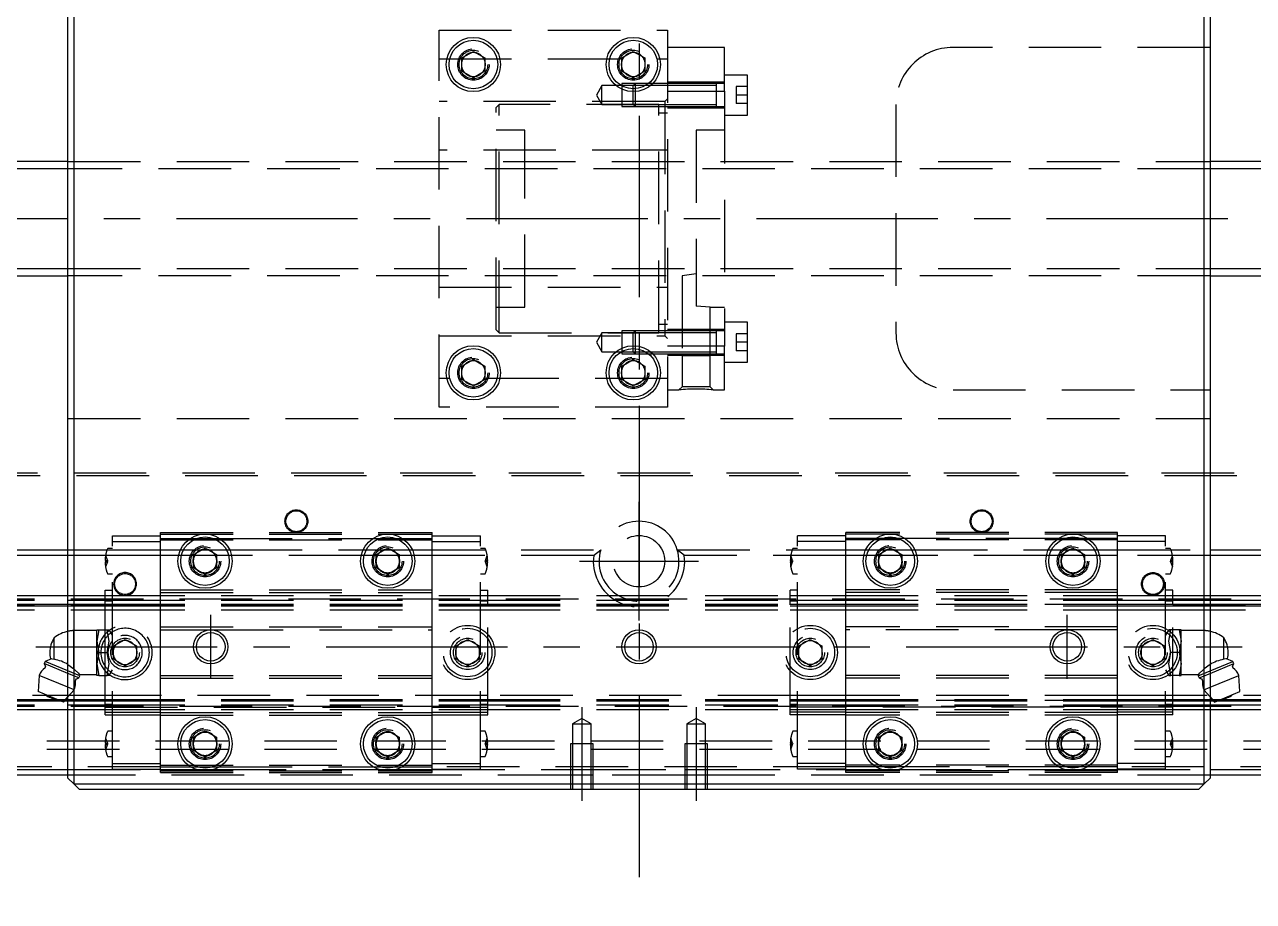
# Model space of a CAD drawing. Extents: x -8 to 924, y -348 to 120.
# Drawn here: x 182.4 to 397.6, y -119.6 to 34 of the extents above; entities that cross this region are included whole.
import ezdxf

# ---------------------------------------------------------------- set-up
doc = ezdxf.new("R2010")
doc.units = 0
doc.linetypes.add('CENTER', pattern=[50.8, 31.75, -6.35, 6.35, -6.35])
doc.linetypes.add('DASHED', pattern=[19.05, 12.7, -6.35])
doc.layers.get('0').update_dxf_attribs({"linetype": 'CONTINUOUS'})
doc.layers.add('CENTER', color=1, linetype='CENTER')

msp = doc.modelspace()

# ---------------------------------------------------------------- linework, layer by layer
at = {"color": 7, "linetype": 'CONTINUOUS'}
for p, q in [((191, 99), (191, -99)), ((389, -99), (389, 99)), ((190, -98), (190, 98)), ((390, 98), (390, -98)), ((259, 28.15), (261, 29.31)), ((259, 25.85), (259, 28.15)), ((261, 29.31), (263, 28.15)), ((263, 28.15), (263, 25.85)), ((287, 28.15), (289, 29.31)), ((287, 25.85), (287, 28.15)), ((289, 29.31), (291, 28.15)), ((291, 28.15), (291, 25.85)), ((261, 24.69), (259, 25.85)), ((263, 25.85), (261, 24.69)), ((289, 24.69), (287, 25.85)), ((291, 25.85), (289, 24.69)), ((190, 10), (28, 10)), ((523, 10), (390, 10)), ((28, -10), (190, -10)), ((390, -10), (523, -10)), ((259, -25.85), (261, -24.69)), ((261, -24.69), (263, -25.85)), ((287, -25.85), (289, -24.69)), ((289, -24.69), (291, -25.85)), ((259, -28.15), (259, -25.85)), ((263, -25.85), (263, -28.15)), ((287, -28.15), (287, -25.85)), ((291, -25.85), (291, -28.15)), ((261, -29.31), (259, -28.15)), ((263, -28.15), (261, -29.31)), ((289, -29.31), (287, -28.15)), ((291, -28.15), (289, -29.31)), ((176.71, -58), (190, -58)), ((212, -58.85), (214, -57.69)), ((214, -57.69), (216, -58.85)), ((244, -58.85), (246, -57.69)), ((246, -57.69), (248, -58.85)), ((332, -58.85), (334, -57.69)), ((334, -57.69), (336, -58.85)), ((364, -58.85), (366, -57.69)), ((366, -57.69), (368, -58.85)), ((390, -58), (403.29, -58)), ((190, -59), (177.94, -59)), ((212, -61.15), (212, -58.85)), ((216, -58.85), (216, -61.15)), ((244, -61.15), (244, -58.85)), ((248, -58.85), (248, -61.15)), ((332, -61.15), (332, -58.85)), ((336, -58.85), (336, -61.15)), ((364, -61.15), (364, -58.85)), ((368, -58.85), (368, -61.15)), ((402.06, -59), (390, -59)), ((214, -62.31), (212, -61.15)), ((216, -61.15), (214, -62.31)), ((246, -62.31), (244, -61.15)), ((248, -61.15), (246, -62.31)), ((334, -62.31), (332, -61.15)), ((336, -61.15), (334, -62.31)), ((366, -62.31), (364, -61.15)), ((368, -61.15), (366, -62.31)), ((0, -66), (190, -66)), ((390, -66), (580, -66)), ((0, -67.52), (190, -67.52)), ((0, -67.8), (190, -67.8)), ((390, -67.52), (580, -67.52)), ((390, -67.8), (580, -67.8)), ((187.6, -77.18), (187.6, -73.4)), ((392.4, -77.18), (392.4, -73.4)), ((187.1, -77.09), (185.98, -77.56)), ((186.94, -77.07), (187.6, -77.18)), ((393.06, -77.07), (392.4, -77.18)), ((394.02, -77.56), (392.9, -77.09)), ((185.98, -77.56), (185.83, -77.93)), ((185.83, -77.93), (186.04, -78.44)), ((190, -79.66), (185.83, -77.93)), ((190, -79.22), (185.98, -77.56)), ((390, -79.22), (394.02, -77.56)), ((390, -79.66), (394.17, -77.93)), ((393.96, -78.44), (394.17, -77.93)), ((394.17, -77.93), (394.02, -77.56)), ((184.97, -80), (184.77, -82.84)), ((190, -82.09), (184.97, -80)), ((390, -82.09), (395.03, -80)), ((395.23, -82.84), (395.03, -80)), ((189.2, -84.68), (184.77, -82.84)), ((189.2, -84.68), (190, -83.76)), ((390, -83.76), (390.8, -84.68)), ((390.8, -84.68), (395.23, -82.84)), ((0, -84.2), (188.05, -84.2)), ((0, -84.48), (188.73, -84.48)), ((0, -86), (190, -86)), ((189.37, -84.48), (190, -84.48)), ((189.62, -84.2), (190, -84.2)), ((390, -84.2), (390.38, -84.2)), ((390, -84.48), (390.63, -84.48)), ((390, -86), (580, -86)), ((391.27, -84.48), (580, -84.48)), ((391.95, -84.2), (580, -84.2)), ((212, -90.85), (214, -89.69)), ((214, -89.69), (216, -90.85)), ((244, -90.85), (246, -89.69)), ((246, -89.69), (248, -90.85)), ((332, -90.85), (334, -89.69)), ((334, -89.69), (336, -90.85)), ((364, -90.85), (366, -89.69)), ((366, -89.69), (368, -90.85)), ((212, -93.15), (212, -90.85)), ((216, -90.85), (216, -93.15)), ((244, -93.15), (244, -90.85)), ((248, -90.85), (248, -93.15)), ((332, -93.15), (332, -90.85)), ((336, -90.85), (336, -93.15)), ((364, -93.15), (364, -90.85)), ((368, -90.85), (368, -93.15)), ((214, -94.31), (212, -93.15)), ((216, -93.15), (214, -94.31)), ((246, -94.31), (244, -93.15)), ((248, -93.15), (246, -94.31)), ((334, -94.31), (332, -93.15)), ((336, -93.15), (334, -94.31)), ((366, -94.31), (364, -93.15)), ((368, -93.15), (366, -94.31)), ((1, -96.5), (190, -96.5)), ((390, -96.5), (579, -96.5)), ((190, -97.5), (2, -97.5)), ((191, -99), (190, -98)), ((390, -98), (389, -99)), ((578, -97.5), (390, -97.5)), ((192, -100), (191, -99)), ((191, -99), (389, -99)), ((388, -100), (192, -100)), ((389, -99), (388, -100))]:
    msp.add_line(p, q, dxfattribs=at)
at = {"color": 3, "linetype": 'DASHED'}
for p, q in [((255, -33), (255, 33)), ((255, 33), (295, 33)), ((295, 33), (295, -33)), ((255, 28), (295, 28)), ((305, 30), (295, 30)), ((305, 22.36), (305, 30)), ((390, 30), (345, 30)), ((305, 23.9), (295, 23.9)), ((309, 25.15), (305, 25.15)), ((309, 18.15), (309, 25.15)), ((283.5, 23.3), (282.55, 21.65)), ((282.55, 21.65), (283.5, 20)), ((287, 23.3), (283.5, 23.3)), ((283.5, 20), (283.5, 23.3)), ((289.35, 23.65), (287, 23.65)), ((287, 23.65), (287, 23.25)), ((289, 23.3), (287, 23.3)), ((287, 23.25), (287, 22.69)), ((287, 22.69), (287, 19.65)), ((289.35, 23.65), (289, 23.3)), ((291.09, 23.3), (289, 23.3)), ((289, 22.75), (289, 23.3)), ((289, 22.25), (289, 22.75)), ((289, 20), (289, 22.25)), ((291.62, 23.65), (289.35, 23.65)), ((291.62, 23.65), (289.35, 23.65)), ((289.35, 23.65), (289.35, 22.76)), ((289.35, 22.76), (289.35, 22.26)), ((289.35, 22.26), (289.35, 19.65)), ((291.98, 23.3), (291.09, 23.3)), ((292.37, 23.65), (291.62, 23.65)), ((292.37, 23.65), (291.62, 23.65)), ((295, 23.3), (291.98, 23.3)), ((295, 23.65), (292.37, 23.65)), ((295, 23.65), (292.37, 23.65)), ((303.6, 23.65), (295, 23.65)), ((303.6, 23.3), (295, 23.3)), ((295, 22.36), (305, 22.36)), ((305, 23.65), (303.59, 23.65)), ((303.6, 23.3), (303.6, 23.65)), ((303.6, 19.65), (303.6, 23.65)), ((303.6, 19.65), (303.6, 23.65)), ((303.6, 20), (303.6, 23.3)), ((305, 22.36), (305, -22.36)), ((309, 23.15), (307, 23.15)), ((307, 23.15), (307, 21.65)), ((309, 21.65), (307, 21.65)), ((307, 21.65), (307, 20.15)), ((294.5, 20.5), (255, 20.5)), ((265.5, 20), (265, 19.5)), ((265, -19.5), (265, 19.5)), ((293.5, 20), (265.5, 20)), ((265.5, -20), (265.5, 20)), ((283.5, 20), (287, 20)), ((287, 20), (289, 20)), ((287, 19.65), (289.35, 19.65)), ((289, 20), (289.35, 19.65)), ((289, 20), (295, 20)), ((289.35, 19.65), (295, 19.65)), ((289.35, 19.65), (295, 19.65)), ((293.5, -20), (293.5, 20)), ((295, 21), (294.5, 20.5)), ((294.5, 20.5), (294.5, -20.5)), ((295, 20), (303.6, 20)), ((295, 19.65), (303.6, 19.65)), ((295, 19.4), (305, 19.4)), ((303.59, 19.65), (305, 19.65)), ((303.6, 19.65), (303.6, 20)), ((309, 20.15), (307, 20.15)), ((335, 20), (335, -20)), ((295, 18.5), (293.5, 18.5)), ((305, 18.15), (309, 18.15)), ((270, 15.5), (265, 15.5)), ((270, -15.5), (270, 15.5)), ((305, 15.5), (300, 15.5)), ((300, 15.5), (300, -15.3)), ((294.5, 12), (255, 12)), ((295, 12), (294.5, 12)), ((190, 10), (390, 10)), ((390, 8.75), (190, 8.75)), ((190, -8.75), (390, -8.75)), ((390, -10), (190, -10)), ((300, -9.69), (297.54, -10)), ((297.54, -10), (297.54, -24)), ((255, -12), (294.5, -12)), ((294.5, -12), (295, -12)), ((294.5, -12), (295, -12)), ((265, -15.5), (270, -15.5)), ((302.46, -15.5), (300, -15.3)), ((302.46, -24), (302.46, -15.5)), ((302.46, -15.5), (305, -15.5)), ((293.5, -18.5), (295, -18.5)), ((309, -18.15), (305, -18.15)), ((309, -25.15), (309, -18.15)), ((255, -20.5), (294.5, -20.5)), ((265, -19.5), (265.5, -20)), ((265.5, -20), (293.5, -20)), ((283.5, -20), (282.55, -21.65)), ((287, -20), (283.5, -20)), ((283.5, -21.65), (283.5, -20)), ((289.35, -19.65), (287, -19.65)), ((287, -19.65), (287, -22.69)), ((289, -20), (287, -20)), ((289.35, -19.65), (289, -20)), ((295, -20), (289, -20)), ((289, -22.25), (289, -20)), ((295, -19.65), (289.35, -19.65)), ((295, -19.65), (289.35, -19.65)), ((289.35, -19.65), (289.35, -22.26)), ((294.5, -20.5), (295, -21)), ((305, -19.4), (295, -19.4)), ((303.6, -19.65), (295, -19.65)), ((303.6, -20), (295, -20)), ((305, -19.65), (303.59, -19.65)), ((303.6, -20), (303.6, -19.65)), ((303.6, -23.65), (303.6, -19.65)), ((303.6, -23.65), (303.6, -19.65)), ((303.6, -23.3), (303.6, -20)), ((309, -20.15), (307, -20.15)), ((307, -20.15), (307, -21.65)), ((282.55, -21.65), (283.5, -23.3)), ((283.5, -23.3), (283.5, -21.65)), ((283.5, -23.3), (287, -23.3)), ((287, -22.69), (287, -23.25)), ((287, -23.25), (287, -23.65)), ((287, -23.3), (289, -23.3)), ((287, -23.65), (289.35, -23.65)), ((289, -22.75), (289, -22.25)), ((289, -23.3), (289, -22.75)), ((289, -23.3), (289.35, -23.65)), ((289, -23.3), (291.09, -23.3)), ((289.35, -22.26), (289.35, -22.76)), ((289.35, -22.76), (289.35, -23.65)), ((289.35, -23.65), (291.62, -23.65)), ((289.35, -23.65), (291.62, -23.65)), ((291.09, -23.3), (291.98, -23.3)), ((291.62, -23.65), (292.37, -23.65)), ((291.62, -23.65), (292.37, -23.65)), ((291.98, -23.3), (295, -23.3)), ((292.37, -23.65), (295, -23.65)), ((292.37, -23.65), (295, -23.65)), ((305, -22.36), (295, -22.36)), ((295, -23.3), (303.6, -23.3)), ((295, -23.65), (303.6, -23.65)), ((303.59, -23.65), (305, -23.65)), ((303.6, -23.65), (303.6, -23.3)), ((305, -30), (305, -22.36)), ((307, -21.65), (307, -23.15)), ((309, -21.65), (307, -21.65)), ((309, -23.15), (307, -23.15)), ((295, -23.9), (305, -23.9)), ((302.46, -24), (297.54, -24)), ((297.55, -24), (297.55, -29.45)), ((302.45, -29.45), (302.45, -24)), ((305, -25.15), (309, -25.15)), ((295, -28), (255, -28)), ((295, -30), (297, -30)), ((297.55, -29.45), (297, -30)), ((302.45, -29.45), (297.55, -29.45)), ((303, -30), (302.45, -29.45)), ((303, -30), (302.98, -30)), ((303, -30), (305, -30)), ((345, -30), (390, -30)), ((295, -33), (255, -33)), ((190, -35), (390, -35)), ((0.5, -44.5), (579.5, -44.5)), ((1, -45), (579, -45)), ((197.77, -56.55), (197.77, -55.55)), ((197.77, -55.55), (206.2, -55.55)), ((206.2, -56), (206.2, -55)), ((206.2, -55), (253.8, -55)), ((206.2, -55.25), (253.8, -55.25)), ((253.8, -56), (253.8, -55)), ((253.8, -55.55), (262.23, -55.55)), ((262.23, -56.55), (262.23, -55.55)), ((326.2, -55.55), (317.77, -55.55)), ((317.77, -56.55), (317.77, -55.55)), ((326.2, -56), (326.2, -55)), ((373.8, -55), (326.2, -55)), ((373.8, -55.25), (326.2, -55.25)), ((373.8, -56), (373.8, -55)), ((382.23, -55.55), (373.8, -55.55)), ((382.23, -56.55), (382.23, -55.55)), ((190, -58), (196.84, -58)), ((196.84, -58), (197.77, -58)), ((197.77, -57.8), (196.99, -57.8)), ((197.77, -56.55), (206.2, -56.55)), ((197.77, -95.45), (197.77, -56.55)), ((197.77, -58), (209.69, -58)), ((206.2, -65), (206.2, -56)), ((206.2, -56), (211.44, -56)), ((206.2, -56.25), (253.8, -56.25)), ((209.69, -58), (210.25, -58)), ((210.25, -58), (212.11, -58)), ((211.44, -56), (212.56, -56)), ((212.11, -58), (212.5, -58)), ((212.5, -58), (213.36, -58)), ((212.56, -56), (215.44, -56)), ((213.36, -58), (213.46, -58)), ((213.46, -58), (213.5, -58)), ((213.5, -58), (214.5, -58)), ((214.5, -58), (214.54, -58)), ((214.54, -58), (214.64, -58)), ((214.64, -58), (215.5, -58)), ((215.44, -56), (216.56, -56)), ((215.5, -58), (215.89, -58)), ((215.89, -58), (217.75, -58)), ((216.56, -56), (243.44, -56)), ((217.75, -58), (218.31, -58)), ((218.31, -58), (241.69, -58)), ((241.69, -58), (242.25, -58)), ((242.25, -58), (244.11, -58)), ((243.44, -56), (244.56, -56)), ((244.11, -58), (244.5, -58)), ((244.5, -58), (245.36, -58)), ((244.56, -56), (247.44, -56)), ((245.36, -58), (245.46, -58)), ((245.46, -58), (245.5, -58)), ((245.5, -58), (246.5, -58)), ((246.5, -58), (246.54, -58)), ((246.54, -58), (246.64, -58)), ((246.64, -58), (247.5, -58)), ((247.44, -56), (248.56, -56)), ((247.5, -58), (247.89, -58)), ((247.89, -58), (249.75, -58)), ((248.56, -56), (253.8, -56)), ((249.75, -58), (250.31, -58)), ((250.31, -58), (283.29, -58)), ((253.8, -65), (253.8, -56)), ((253.8, -56.55), (262.23, -56.55)), ((262.23, -95.45), (262.23, -56.55)), ((263.01, -57.8), (262.23, -57.8)), ((282.06, -59), (283.29, -58)), ((296.71, -58), (326.2, -58)), ((297.94, -59), (296.71, -58)), ((317.77, -57.8), (316.99, -57.8)), ((326.2, -56.55), (317.77, -56.55)), ((317.77, -95.45), (317.77, -56.55)), ((326.2, -65), (326.2, -56)), ((331.44, -56), (326.2, -56)), ((373.8, -56.25), (326.2, -56.25)), ((326.2, -58), (329.69, -58)), ((329.69, -58), (330.25, -58)), ((330.25, -58), (332.11, -58)), ((332.56, -56), (331.44, -56)), ((332.11, -58), (332.5, -58)), ((332.5, -58), (333.36, -58)), ((335.44, -56), (332.56, -56)), ((333.36, -58), (333.46, -58)), ((333.46, -58), (333.5, -58)), ((333.5, -58), (334.5, -58)), ((334.5, -58), (334.54, -58)), ((334.54, -58), (334.64, -58)), ((334.64, -58), (335.5, -58)), ((336.56, -56), (335.44, -56)), ((335.5, -58), (335.89, -58)), ((335.89, -58), (337.75, -58)), ((363.44, -56), (336.56, -56)), ((337.75, -58), (338.31, -58)), ((338.31, -58), (361.69, -58)), ((361.69, -58), (362.25, -58)), ((362.25, -58), (364.11, -58)), ((364.56, -56), (363.44, -56)), ((364.11, -58), (364.5, -58)), ((364.5, -58), (365.36, -58)), ((367.44, -56), (364.56, -56)), ((365.36, -58), (365.46, -58)), ((365.46, -58), (365.5, -58)), ((365.5, -58), (366.5, -58)), ((366.5, -58), (366.54, -58)), ((366.54, -58), (366.64, -58)), ((366.64, -58), (367.5, -58)), ((368.56, -56), (367.44, -56)), ((367.5, -58), (367.89, -58)), ((367.89, -58), (369.75, -58)), ((373.8, -56), (368.56, -56)), ((369.75, -58), (370.31, -58)), ((370.31, -58), (373.8, -58)), ((373.8, -65), (373.8, -56)), ((382.23, -56.55), (373.8, -56.55)), ((373.8, -58), (390, -58)), ((382.23, -95.45), (382.23, -56.55)), ((383.01, -57.8), (382.23, -57.8)), ((196.58, -59), (190, -59)), ((196.5, -59.9), (196.58, -59.9)), ((196.58, -60.1), (196.5, -60.1)), ((196.58, -59), (196.9, -59.9)), ((197.77, -59), (196.58, -59)), ((196.58, -59.9), (196.9, -59.9)), ((196.58, -59.9), (196.58, -60.1)), ((196.9, -60.1), (196.58, -61)), ((196.58, -60.1), (196.9, -60.1)), ((196.9, -59.9), (196.94, -60)), ((196.9, -60.1), (196.94, -60)), ((209.36, -59), (197.77, -59)), ((209.87, -59), (209.36, -59)), ((211.44, -59), (209.87, -59)), ((211.71, -59), (211.44, -59)), ((212, -59), (211.71, -59)), ((212.15, -59), (212, -59)), ((212.2, -59), (212.15, -59)), ((215.8, -59), (212.2, -59)), ((215.85, -59), (215.8, -59)), ((216, -59), (215.85, -59)), ((216.29, -59), (216, -59)), ((216.56, -59), (216.29, -59)), ((218.13, -59), (216.56, -59)), ((218.64, -59), (218.13, -59)), ((241.36, -59), (218.64, -59)), ((241.87, -59), (241.36, -59)), ((243.44, -59), (241.87, -59)), ((243.71, -59), (243.44, -59)), ((244, -59), (243.71, -59)), ((244.15, -59), (244, -59)), ((244.2, -59), (244.15, -59)), ((247.8, -59), (244.2, -59)), ((247.85, -59), (247.8, -59)), ((248, -59), (247.85, -59)), ((248.29, -59), (248, -59)), ((248.56, -59), (248.29, -59)), ((250.13, -59), (248.56, -59)), ((250.64, -59), (250.13, -59)), ((282.06, -59), (250.64, -59)), ((263.1, -59.9), (263.06, -60)), ((263.1, -60.1), (263.06, -60)), ((263.1, -59.9), (263.42, -59)), ((263.42, -59.9), (263.1, -59.9)), ((263.42, -61), (263.1, -60.1)), ((263.42, -60.1), (263.1, -60.1)), ((263.42, -60.1), (263.42, -59.9)), ((263.42, -59.9), (263.5, -59.9)), ((263.5, -60.1), (263.42, -60.1)), ((326.2, -59), (297.94, -59)), ((316.58, -59.9), (316.5, -59.9)), ((316.5, -60.1), (316.58, -60.1)), ((316.9, -59.9), (316.58, -59)), ((316.58, -59.9), (316.9, -59.9)), ((316.58, -60.1), (316.58, -59.9)), ((316.58, -61), (316.9, -60.1)), ((316.58, -60.1), (316.9, -60.1)), ((316.9, -59.9), (316.94, -60)), ((316.9, -60.1), (316.94, -60)), ((329.36, -59), (326.2, -59)), ((329.87, -59), (329.36, -59)), ((331.44, -59), (329.87, -59)), ((331.71, -59), (331.44, -59)), ((332, -59), (331.71, -59)), ((332.15, -59), (332, -59)), ((332.2, -59), (332.15, -59)), ((335.8, -59), (332.2, -59)), ((335.85, -59), (335.8, -59)), ((336, -59), (335.85, -59)), ((336.29, -59), (336, -59)), ((336.56, -59), (336.29, -59)), ((338.13, -59), (336.56, -59)), ((338.64, -59), (338.13, -59)), ((361.36, -59), (338.64, -59)), ((361.87, -59), (361.36, -59)), ((363.44, -59), (361.87, -59)), ((363.71, -59), (363.44, -59)), ((364, -59), (363.71, -59)), ((364.15, -59), (364, -59)), ((364.2, -59), (364.15, -59)), ((367.8, -59), (364.2, -59)), ((367.85, -59), (367.8, -59)), ((368, -59), (367.85, -59)), ((368.29, -59), (368, -59)), ((368.56, -59), (368.29, -59)), ((370.13, -59), (368.56, -59)), ((370.64, -59), (370.13, -59)), ((373.8, -59), (370.64, -59)), ((390, -59), (373.8, -59)), ((383.1, -59.9), (383.06, -60)), ((383.1, -60.1), (383.06, -60)), ((383.42, -59), (383.1, -59.9)), ((383.42, -59.9), (383.1, -59.9)), ((383.1, -60.1), (383.42, -61)), ((383.42, -60.1), (383.1, -60.1)), ((383.5, -59.9), (383.42, -59.9)), ((383.42, -59.9), (383.42, -60.1)), ((383.42, -60.1), (383.5, -60.1)), ((196.99, -62.2), (197.77, -62.2)), ((262.23, -62.2), (263.01, -62.2)), ((316.99, -62.2), (317.77, -62.2)), ((382.23, -62.2), (383.01, -62.2)), ((0, -66.6), (580, -66.6)), ((190, -66), (196.5, -66)), ((196.5, -65.07), (197.77, -65.07)), ((196.5, -67.67), (196.5, -65.07)), ((196.5, -65.08), (197.77, -65.08)), ((196.5, -66), (197.77, -66)), ((197.77, -66), (263.5, -66)), ((206.2, -65), (253.8, -65)), ((206.2, -65.5), (206.2, -65)), ((206.2, -71.5), (206.2, -65.5)), ((206.2, -65.5), (253.8, -65.5)), ((253.8, -65.5), (253.8, -65)), ((253.8, -71.5), (253.8, -65.5)), ((262.23, -65.07), (263.5, -65.07)), ((262.23, -65.08), (263.5, -65.08)), ((263.5, -67.67), (263.5, -65.07)), ((263.5, -66), (316.5, -66)), ((317.77, -65.07), (316.5, -65.07)), ((316.5, -67.67), (316.5, -65.07)), ((317.77, -65.08), (316.5, -65.08)), ((316.5, -66), (326.2, -66)), ((326.2, -65.5), (326.2, -65)), ((373.8, -65), (326.2, -65)), ((326.2, -71.5), (326.2, -65.5)), ((373.8, -65.5), (326.2, -65.5)), ((326.2, -66), (373.8, -66)), ((373.8, -65.5), (373.8, -65)), ((373.8, -71.5), (373.8, -65.5)), ((373.8, -66), (383.5, -66)), ((383.5, -65.07), (382.23, -65.07)), ((383.5, -65.08), (382.23, -65.08)), ((383.5, -67.67), (383.5, -65.07)), ((383.5, -66), (390, -66)), ((0, -66.85), (190, -66.85)), ((0, -67.58), (196.5, -67.58)), ((0, -68.5), (196.5, -68.5)), ((190, -66.85), (196.5, -66.85)), ((190, -67.52), (196.5, -67.52)), ((190, -67.8), (196.5, -67.8)), ((196.5, -66.85), (197.77, -66.85)), ((196.5, -66.92), (197.77, -66.92)), ((196.5, -67.52), (197.77, -67.52)), ((196.5, -67.58), (197.77, -67.58)), ((196.5, -72), (196.5, -67.67)), ((196.5, -67.8), (197.77, -67.8)), ((196.5, -68.5), (197.77, -68.5)), ((197.77, -66.85), (263.5, -66.85)), ((197.77, -67.52), (263.5, -67.52)), ((197.77, -67.58), (263.5, -67.58)), ((197.77, -67.8), (263.5, -67.8)), ((197.77, -68.5), (263.5, -68.5)), ((262.23, -66.92), (263.5, -66.92)), ((263.5, -66.85), (316.5, -66.85)), ((263.5, -67.52), (316.5, -67.52)), ((263.5, -67.58), (316.5, -67.58)), ((263.5, -84.33), (263.5, -67.67)), ((263.5, -67.8), (316.5, -67.8)), ((263.5, -68.5), (316.5, -68.5)), ((316.5, -66.85), (326.2, -66.85)), ((316.5, -66.92), (317.77, -66.92)), ((316.5, -67.52), (326.2, -67.52)), ((326.2, -67.58), (316.5, -67.58)), ((316.5, -84.33), (316.5, -67.67)), ((316.5, -67.8), (326.2, -67.8)), ((316.5, -68.5), (326.2, -68.5)), ((326.2, -66.85), (373.8, -66.85)), ((326.2, -67.52), (373.8, -67.52)), ((373.8, -67.58), (326.2, -67.58)), ((326.2, -67.8), (373.8, -67.8)), ((326.2, -68.5), (373.8, -68.5)), ((373.8, -66.85), (383.5, -66.85)), ((373.8, -67.52), (383.5, -67.52)), ((383.5, -67.58), (373.8, -67.58)), ((373.8, -67.8), (383.5, -67.8)), ((373.8, -68.5), (383.5, -68.5)), ((382.23, -66.92), (383.5, -66.92)), ((383.5, -66.85), (390, -66.85)), ((383.5, -67.52), (390, -67.52)), ((383.5, -67.58), (580, -67.58)), ((383.5, -84.33), (383.5, -67.67)), ((383.5, -67.8), (390, -67.8)), ((383.5, -68.5), (580, -68.5)), ((390, -66.85), (580, -66.85)), ((195.04, -72.15), (191.04, -72.15)), ((191.04, -78.83), (191.04, -72.15)), ((195.04, -74), (195.04, -72)), ((195.04, -72), (195.4, -72)), ((195.4, -72), (195.04, -74)), ((195.4, -72), (196.87, -72)), ((196.5, -80), (196.5, -72)), ((196.87, -72), (197.22, -72)), ((197.22, -74), (196.87, -72)), ((197.77, -72.94), (197.22, -72)), ((206.2, -72), (206.2, -71.5)), ((206.2, -71.5), (253.8, -71.5)), ((206.2, -80), (206.2, -72)), ((206.2, -72), (215, -72)), ((215, -72), (253.8, -72)), ((253.8, -72), (253.8, -71.5)), ((253.8, -80), (253.8, -72)), ((326.2, -72), (326.2, -71.5)), ((373.8, -71.5), (326.2, -71.5)), ((326.2, -80), (326.2, -72)), ((365, -72), (326.2, -72)), ((373.8, -72), (365, -72)), ((373.8, -72), (373.8, -71.5)), ((373.8, -80), (373.8, -72)), ((382.78, -72), (382.23, -72.94)), ((383.13, -72), (382.78, -72)), ((382.78, -74), (383.13, -72)), ((384.6, -72), (383.13, -72)), ((384.96, -72), (384.6, -72)), ((384.6, -72), (384.96, -74)), ((384.96, -74), (384.96, -72)), ((388.96, -72.15), (384.96, -72.15)), ((388.96, -78.83), (388.96, -72.15)), ((195.04, -74), (195.4, -76)), ((195.04, -78), (195.04, -74)), ((196.87, -76), (197.22, -74)), ((198, -74.85), (200, -73.69)), ((198, -77.15), (198, -74.85)), ((200, -73.69), (202, -74.85)), ((202, -74.85), (202, -77.15)), ((258, -74.85), (260, -73.69)), ((258, -77.15), (258, -74.85)), ((260, -73.69), (262, -74.85)), ((262, -74.85), (262, -77.15)), ((318, -74.85), (320, -73.69)), ((318, -77.15), (318, -74.85)), ((320, -73.69), (322, -74.85)), ((322, -74.85), (322, -77.15)), ((378, -74.85), (380, -73.69)), ((378, -77.15), (378, -74.85)), ((380, -73.69), (382, -74.85)), ((382, -74.85), (382, -77.15)), ((383.13, -76), (382.78, -74)), ((384.96, -74), (384.6, -76)), ((384.96, -78), (384.96, -74)), ((195.4, -76), (195.04, -78)), ((195.4, -76), (196.87, -76)), ((197.22, -78), (196.87, -76)), ((197.5, -76), (197.53, -75.59)), ((200, -78.31), (198, -77.15)), ((202, -77.15), (200, -78.31)), ((257.5, -76), (257.53, -75.59)), ((260, -78.31), (258, -77.15)), ((262, -77.15), (260, -78.31)), ((317.5, -76), (317.53, -75.59)), ((320, -78.31), (318, -77.15)), ((322, -77.15), (320, -78.31)), ((377.5, -76), (377.53, -75.59)), ((380, -78.31), (378, -77.15)), ((382, -77.15), (380, -78.31)), ((382.78, -78), (383.13, -76)), ((384.6, -76), (383.13, -76)), ((384.6, -76), (384.96, -78)), ((190, -78.1), (191.04, -78.83)), ((192.08, -80.08), (190, -79.22)), ((191.04, -78.83), (192.08, -79.85)), ((195.04, -80), (195.04, -78)), ((195.04, -78), (195.4, -80)), ((196.87, -80), (197.22, -78)), ((197.22, -80), (197.77, -79.06)), ((382.23, -79.06), (382.78, -80)), ((383.13, -80), (382.78, -78)), ((384.96, -78), (384.6, -80)), ((384.96, -80), (384.96, -78)), ((388.96, -78.83), (387.92, -79.85)), ((387.92, -80.08), (390, -79.22)), ((390, -78.1), (388.96, -78.83)), ((191.93, -80.45), (190, -79.66)), ((191.42, -80.66), (191.93, -80.45)), ((192.08, -80.08), (191.9, -79.64)), ((191.93, -80.45), (192.08, -80.08)), ((192.08, -79.85), (195.04, -79.85)), ((195.4, -80), (195.04, -80)), ((195.4, -80), (196.87, -80)), ((196.5, -84.33), (196.5, -80)), ((197.22, -80), (196.87, -80)), ((206.2, -80.5), (206.2, -80)), ((206.2, -80), (253.8, -80)), ((206.2, -86.5), (206.2, -80.5)), ((206.2, -80.5), (253.8, -80.5)), ((253.8, -80.5), (253.8, -80)), ((253.8, -86.5), (253.8, -80.5)), ((326.2, -80.5), (326.2, -80)), ((373.8, -80), (326.2, -80)), ((326.2, -86.5), (326.2, -80.5)), ((373.8, -80.5), (326.2, -80.5)), ((373.8, -80.5), (373.8, -80)), ((373.8, -86.5), (373.8, -80.5)), ((382.78, -80), (383.13, -80)), ((384.6, -80), (383.13, -80)), ((384.6, -80), (384.96, -80)), ((384.96, -79.85), (387.92, -79.85)), ((388.1, -79.64), (387.92, -80.08)), ((387.92, -80.08), (388.07, -80.45)), ((388.07, -80.45), (390, -79.66)), ((388.07, -80.45), (388.58, -80.66)), ((196.5, -83.5), (0, -83.5)), ((191.07, -82.53), (190, -82.09)), ((190, -83.76), (191.07, -82.53)), ((197.77, -83.5), (196.5, -83.5)), ((263.5, -83.5), (197.77, -83.5)), ((316.5, -83.5), (263.5, -83.5)), ((326.2, -83.5), (316.5, -83.5)), ((373.8, -83.5), (326.2, -83.5)), ((383.5, -83.5), (373.8, -83.5)), ((580, -83.5), (383.5, -83.5)), ((388.93, -82.53), (390, -82.09)), ((388.93, -82.53), (390, -83.76)), ((0, -84.42), (196.5, -84.42)), ((0, -85.15), (190, -85.15)), ((0, -85.4), (580, -85.4)), ((188.05, -84.2), (189.62, -84.2)), ((188.73, -84.48), (189.37, -84.48)), ((190, -84.2), (196.5, -84.2)), ((190, -84.48), (196.5, -84.48)), ((190, -85.15), (196.5, -85.15)), ((190, -86), (196.5, -86)), ((196.5, -84.2), (197.77, -84.2)), ((196.5, -86.93), (196.5, -84.33)), ((196.5, -84.42), (197.77, -84.42)), ((196.5, -84.48), (197.77, -84.48)), ((197.77, -85.08), (196.5, -85.08)), ((196.5, -85.15), (197.77, -85.15)), ((196.5, -85.6), (263.5, -85.6)), ((196.5, -86), (197.77, -86)), ((197.77, -84.2), (263.5, -84.2)), ((197.77, -84.42), (263.5, -84.42)), ((197.77, -84.48), (263.5, -84.48)), ((197.77, -85.15), (263.5, -85.15)), ((197.77, -86), (263.5, -86)), ((263.5, -85.08), (262.23, -85.08)), ((263.5, -84.2), (316.5, -84.2)), ((263.5, -86.93), (263.5, -84.33)), ((263.5, -84.42), (316.5, -84.42)), ((263.5, -84.48), (316.5, -84.48)), ((263.5, -85.15), (316.5, -85.15)), ((263.5, -86), (316.5, -86)), ((316.5, -84.2), (326.2, -84.2)), ((316.5, -86.93), (316.5, -84.33)), ((326.2, -84.42), (316.5, -84.42)), ((316.5, -84.48), (326.2, -84.48)), ((317.77, -85.08), (316.5, -85.08)), ((316.5, -85.15), (326.2, -85.15)), ((383.5, -85.6), (316.5, -85.6)), ((316.5, -86), (326.2, -86)), ((326.2, -84.2), (373.8, -84.2)), ((373.8, -84.42), (326.2, -84.42)), ((326.2, -84.48), (373.8, -84.48)), ((326.2, -85.15), (373.8, -85.15)), ((326.2, -86), (373.8, -86)), ((373.8, -84.2), (383.5, -84.2)), ((383.5, -84.42), (373.8, -84.42)), ((373.8, -84.48), (383.5, -84.48)), ((373.8, -85.15), (383.5, -85.15)), ((373.8, -86), (383.5, -86)), ((383.5, -85.08), (382.23, -85.08)), ((383.5, -84.2), (390, -84.2)), ((383.5, -86.93), (383.5, -84.33)), ((383.5, -84.42), (580, -84.42)), ((383.5, -84.48), (390, -84.48)), ((383.5, -85.15), (390, -85.15)), ((383.5, -86), (390, -86)), ((390, -85.15), (580, -85.15)), ((390.38, -84.2), (391.95, -84.2)), ((390.63, -84.48), (391.27, -84.48)), ((196.5, -86.46), (197.77, -86.46)), ((196.5, -86.92), (197.77, -86.92)), ((196.5, -86.93), (197.77, -86.93)), ((197.77, -86.46), (206.2, -86.46)), ((197.77, -86.93), (206.2, -86.93)), ((206.2, -87), (206.2, -86.5)), ((206.2, -86.5), (253.8, -86.5)), ((206.2, -96), (206.2, -87)), ((206.2, -87), (253.8, -87)), ((253.8, -86.46), (262.23, -86.46)), ((253.8, -87), (253.8, -86.5)), ((253.8, -86.93), (262.23, -86.93)), ((253.8, -96), (253.8, -87)), ((262.23, -86.46), (263.5, -86.46)), ((262.23, -86.92), (263.5, -86.92)), ((262.23, -86.93), (263.5, -86.93)), ((280, -87.55), (278.35, -88.5)), ((281.65, -88.5), (280, -87.55)), ((300, -87.55), (298.35, -88.5)), ((301.65, -88.5), (300, -87.55)), ((317.77, -86.46), (316.5, -86.46)), ((317.77, -86.92), (316.5, -86.92)), ((317.77, -86.93), (316.5, -86.93)), ((326.2, -86.46), (317.77, -86.46)), ((326.2, -86.93), (317.77, -86.93)), ((326.2, -87), (326.2, -86.5)), ((373.8, -86.5), (326.2, -86.5)), ((326.2, -96), (326.2, -87)), ((373.8, -87), (326.2, -87)), ((382.23, -86.46), (373.8, -86.46)), ((373.8, -87), (373.8, -86.5)), ((382.23, -86.93), (373.8, -86.93)), ((373.8, -96), (373.8, -87)), ((383.5, -86.46), (382.23, -86.46)), ((383.5, -86.92), (382.23, -86.92)), ((383.5, -86.93), (382.23, -86.93)), ((197.77, -89.8), (196.99, -89.8)), ((263.01, -89.8), (262.23, -89.8)), ((278.35, -88.5), (278.35, -92)), ((278.35, -88.5), (281.65, -88.5)), ((281.65, -92), (281.65, -88.5)), ((298.35, -88.5), (298.35, -92)), ((298.35, -88.5), (301.65, -88.5)), ((301.65, -92), (301.65, -88.5)), ((317.77, -89.8), (316.99, -89.8)), ((383.01, -89.8), (382.23, -89.8)), ((580, -91.5), (0, -91.5)), ((196.5, -91.9), (196.58, -91.9)), ((196.58, -92.1), (196.5, -92.1)), ((196.58, -91), (196.9, -91.9)), ((196.58, -91.9), (196.9, -91.9)), ((196.58, -91.9), (196.58, -92.1)), ((196.9, -92.1), (196.58, -93)), ((196.58, -92.1), (196.9, -92.1)), ((196.9, -91.9), (196.94, -92)), ((196.9, -92.1), (196.94, -92)), ((263.1, -91.9), (263.06, -92)), ((263.1, -92.1), (263.06, -92)), ((263.1, -91.9), (263.42, -91)), ((263.42, -91.9), (263.1, -91.9)), ((263.42, -93), (263.1, -92.1)), ((263.42, -92.1), (263.1, -92.1)), ((263.42, -92.1), (263.42, -91.9)), ((263.42, -91.9), (263.5, -91.9)), ((263.5, -92.1), (263.42, -92.1)), ((278, -92), (278, -100)), ((282, -92), (278, -92)), ((278.35, -92), (278.35, -100)), ((281.65, -100), (281.65, -92)), ((282, -100), (282, -92)), ((298, -92), (298, -100)), ((302, -92), (298, -92)), ((298.35, -92), (298.35, -100)), ((301.65, -100), (301.65, -92)), ((302, -100), (302, -92)), ((316.58, -91.9), (316.5, -91.9)), ((316.5, -92.1), (316.58, -92.1)), ((316.9, -91.9), (316.58, -91)), ((316.58, -91.9), (316.9, -91.9)), ((316.58, -92.1), (316.58, -91.9)), ((316.58, -93), (316.9, -92.1)), ((316.58, -92.1), (316.9, -92.1)), ((316.9, -91.9), (316.94, -92)), ((316.9, -92.1), (316.94, -92)), ((383.1, -91.9), (383.06, -92)), ((383.1, -92.1), (383.06, -92)), ((383.42, -91), (383.1, -91.9)), ((383.42, -91.9), (383.1, -91.9)), ((383.1, -92.1), (383.42, -93)), ((383.42, -92.1), (383.1, -92.1)), ((383.5, -91.9), (383.42, -91.9)), ((383.42, -91.9), (383.42, -92.1)), ((383.42, -92.1), (383.5, -92.1)), ((580, -93), (0, -93)), ((196.99, -94.2), (197.77, -94.2)), ((262.23, -94.2), (263.01, -94.2)), ((316.99, -94.2), (317.77, -94.2)), ((382.23, -94.2), (383.01, -94.2)), ((206.2, -96), (0.5, -96)), ((190, -96.5), (206.2, -96.5)), ((197.77, -96.45), (197.77, -95.45)), ((197.77, -95.45), (206.2, -95.45)), ((197.77, -96.45), (206.2, -96.45)), ((206.2, -95.75), (253.8, -95.75)), ((206.2, -97), (206.2, -96)), ((206.2, -96), (211.44, -96)), ((206.2, -96.5), (212.48, -96.5)), ((206.2, -96.75), (253.8, -96.75)), ((211.44, -96), (212.56, -96)), ((212.48, -96.5), (215.52, -96.5)), ((212.56, -96), (215.44, -96)), ((215.44, -96), (216.56, -96)), ((215.52, -96.5), (244.48, -96.5)), ((216.56, -96), (243.44, -96)), ((243.44, -96), (244.56, -96)), ((244.48, -96.5), (247.52, -96.5)), ((244.56, -96), (247.44, -96)), ((247.44, -96), (248.56, -96)), ((247.52, -96.5), (253.8, -96.5)), ((248.56, -96), (253.8, -96)), ((253.8, -95.45), (262.23, -95.45)), ((253.8, -97), (253.8, -96)), ((326.2, -96), (253.8, -96)), ((253.8, -96.45), (262.23, -96.45)), ((253.8, -96.5), (278, -96.5)), ((262.23, -96.45), (262.23, -95.45)), ((278, -96.5), (282, -96.5)), ((282, -96.5), (298, -96.5)), ((298, -96.5), (302, -96.5)), ((302, -96.5), (326.2, -96.5)), ((326.2, -95.45), (317.77, -95.45)), ((317.77, -96.45), (317.77, -95.45)), ((326.2, -96.45), (317.77, -96.45)), ((373.8, -95.75), (326.2, -95.75)), ((326.2, -97), (326.2, -96)), ((331.44, -96), (326.2, -96)), ((326.2, -96.5), (332.48, -96.5)), ((373.8, -96.75), (326.2, -96.75)), ((332.56, -96), (331.44, -96)), ((332.48, -96.5), (335.52, -96.5)), ((335.44, -96), (332.56, -96)), ((336.56, -96), (335.44, -96)), ((335.52, -96.5), (364.48, -96.5)), ((363.44, -96), (336.56, -96)), ((364.56, -96), (363.44, -96)), ((364.48, -96.5), (367.52, -96.5)), ((367.44, -96), (364.56, -96)), ((368.56, -96), (367.44, -96)), ((367.52, -96.5), (373.8, -96.5)), ((373.8, -96), (368.56, -96)), ((382.23, -95.45), (373.8, -95.45)), ((373.8, -97), (373.8, -96)), ((579.5, -96), (373.8, -96)), ((382.23, -96.45), (373.8, -96.45)), ((373.8, -96.5), (390, -96.5)), ((382.23, -96.45), (382.23, -95.45)), ((278, -97.5), (190, -97.5)), ((206.2, -97), (253.8, -97)), ((282, -97.5), (278, -97.5)), ((298, -97.5), (282, -97.5)), ((302, -97.5), (298, -97.5)), ((390, -97.5), (302, -97.5)), ((373.8, -97), (326.2, -97))]:
    msp.add_line(p, q, dxfattribs=at)
at = {"color": 3, "linetype": 'CONTINUOUS'}
for p, q in [((190, 8.75), (28, 8.75)), ((523, 8.75), (390, 8.75)), ((28, -8.75), (190, -8.75)), ((390, -8.75), (523, -8.75))]:
    msp.add_line(p, q, dxfattribs=at)
at = {"color": 7, "linetype": 'CONTINUOUS'}
for centre, radius in [((261, 27), 4.75), ((261, 27), 4.25), ((289, 27), 4.75), ((289, 27), 4.25), ((261, -27), 4.75), ((261, -27), 4.25), ((289, -27), 4.75), ((289, -27), 4.25), ((214, -60), 4.75), ((214, -60), 4.25), ((246, -60), 4.75), ((246, -60), 4.25), ((334, -60), 4.75), ((334, -60), 4.25), ((366, -60), 4.75), ((366, -60), 4.25), ((215, -75), 2.5), ((290, -75), 3), ((290, -75), 2.5), ((365, -75), 2.5), ((214, -92), 4.75), ((214, -92), 4.25), ((246, -92), 4.75), ((246, -92), 4.25), ((334, -92), 4.75), ((334, -92), 4.25), ((366, -92), 4.75), ((366, -92), 4.25)]:
    msp.add_circle(centre, radius, dxfattribs=at)
at = {"color": 3, "linetype": 'DASHED'}
for centre, radius in [((261, 27), 2.75), ((261, 27), 2.5), ((289, 27), 2.75), ((289, 27), 2.5), ((261, -27), 2.75), ((261, -27), 2.5), ((289, -27), 2.75), ((289, -27), 2.5), ((230, -53), 2), ((230, -53), 1.83), ((350, -53), 2), ((350, -53), 1.83), ((290, -60), 4.5), ((214, -60), 2.75), ((214, -60), 2.5), ((214, -60), 2.07), ((246, -60), 2.75), ((246, -60), 2.5), ((246, -60), 2.07), ((334, -60), 2.75), ((334, -60), 2.5), ((334, -60), 2.07), ((366, -60), 2.75), ((366, -60), 2.5), ((366, -60), 2.07), ((200, -64), 1.83), ((380, -64), 2), ((380, -64), 1.83), ((260, -76), 4.75), ((260, -76), 4.25), ((260, -76), 3), ((320, -76), 4.75), ((320, -76), 4.25), ((320, -76), 3), ((380, -76), 4.75), ((380, -76), 4.25), ((380, -76), 3), ((200, -76), 2.5), ((260, -76), 2.5), ((260, -76), 2.1), ((320, -76), 2.5), ((320, -76), 2.1), ((380, -76), 2.5), ((380, -76), 2.1), ((214, -92), 2.75), ((214, -92), 2.5), ((214, -92), 2.07), ((246, -92), 2.75), ((246, -92), 2.5), ((246, -92), 2.07), ((334, -92), 2.75), ((334, -92), 2.5), ((334, -92), 2.07), ((366, -92), 2.75), ((366, -92), 2.5), ((366, -92), 2.07)]:
    msp.add_circle(centre, radius, dxfattribs=at)
at = {"color": 3, "linetype": 'CONTINUOUS'}
for centre in [(215, -75), (365, -75)]:
    msp.add_circle(centre, 3, dxfattribs=at)
at = {"color": 3, "linetype": 'DASHED'}
for centre, radius, start, end in [((261, 27), 2.1, 137.7528, 162.2472), ((261, 27), 2.1, 102.2472, 137.7528), ((261, 27), 2.1, 77.7528, 102.2472), ((261, 27), 2.1, 42.2472, 77.7528), ((261, 27), 2.1, 17.7528, 42.2472), ((289, 27), 2.1, 137.7528, 162.2472), ((289, 27), 2.1, 102.2472, 137.7528), ((289, 27), 2.1, 77.7528, 102.2472), ((289, 27), 2.1, 42.2472, 77.7528), ((289, 27), 2.1, 17.7528, 42.2472), ((345, 20), 10, 90, 180), ((261, 27), 2.1, 162.2472, 180), ((261, 27), 2.1, 180, 197.7528), ((261, 27), 2.1, 197.7528, 222.2472), ((261, 27), 2.1, 317.7528, 342.2472), ((261, 27), 2.1, 342.2472, 17.7528), ((289, 27), 2.1, 162.2472, 180), ((289, 27), 2.1, 180, 197.7528), ((289, 27), 2.1, 197.7528, 222.2472), ((289, 27), 2.1, 317.7528, 342.2472), ((289, 27), 2.1, 342.2472, 17.7528), ((261, 27), 2.1, 222.2472, 257.7528), ((261, 27), 2.1, 257.7528, 282.2472), ((261, 27), 2.1, 282.2472, 317.7528), ((289, 27), 2.1, 222.2472, 257.7528), ((289, 27), 2.1, 257.7528, 282.2472), ((289, 27), 2.1, 282.2472, 317.7528), ((345, -20), 10, 180, 270), ((261, -27), 2.1, 137.7528, 162.2472), ((261, -27), 2.1, 102.2472, 137.7528), ((261, -27), 2.1, 77.7528, 102.2472), ((261, -27), 2.1, 42.2472, 77.7528), ((261, -27), 2.1, 17.7528, 42.2472), ((289, -27), 2.1, 137.7528, 162.2472), ((289, -27), 2.1, 102.2472, 137.7528), ((289, -27), 2.1, 77.7528, 102.2472), ((289, -27), 2.1, 42.2472, 77.7528), ((289, -27), 2.1, 17.7528, 42.2472), ((261, -27), 2.1, 162.2472, 180), ((261, -27), 2.1, 180, 197.7528), ((261, -27), 2.1, 197.7528, 222.2472), ((261, -27), 2.1, 317.7528, 342.2472), ((261, -27), 2.1, 342.2472, 17.7528), ((289, -27), 2.1, 162.2472, 180), ((289, -27), 2.1, 180, 197.7528), ((289, -27), 2.1, 197.7528, 222.2472), ((289, -27), 2.1, 317.7528, 342.2472), ((289, -27), 2.1, 342.2472, 17.7528), ((261, -27), 2.1, 222.2472, 257.7528), ((261, -27), 2.1, 257.7528, 282.2472), ((261, -27), 2.1, 282.2472, 317.7528), ((289, -27), 2.1, 222.2472, 257.7528), ((289, -27), 2.1, 257.7528, 282.2472), ((289, -27), 2.1, 282.2472, 317.7528), ((300, -62.79), 32.93, 84.7732, 95.2268), ((290, -60), 7, 16.6015, 163.3985), ((202.5, -60), 6, 159.1494, 170.4059), ((196.99, -57.9), 0.1, 90, 159.1494), ((214, -60), 2.1, 102.2472, 137.7528), ((214, -60), 2.06, 105.9141, 134.0859), ((214, -60), 2.06, 74.0859, 105.9141), ((214, -60), 2.1, 77.7528, 102.2472), ((214, -60), 2.1, 42.2472, 77.7528), ((214, -60), 2.06, 45.9141, 74.0859), ((246, -60), 2.1, 102.2472, 137.7528), ((246, -60), 2.06, 105.9141, 134.0859), ((246, -60), 2.06, 74.0859, 105.9141), ((246, -60), 2.1, 77.7528, 102.2472), ((246, -60), 2.1, 42.2472, 77.7528), ((246, -60), 2.06, 45.9141, 74.0859), ((263.01, -57.9), 0.1, 20.8506, 90), ((257.5, -60), 6, 9.5941, 20.8506), ((290, -60), 7, 163.3985, 16.6015), ((322.5, -60), 6, 159.1494, 170.4059), ((316.99, -57.9), 0.1, 90, 159.1494), ((334, -60), 2.1, 102.2472, 137.7528), ((334, -60), 2.06, 105.9141, 134.0859), ((334, -60), 2.06, 74.0859, 105.9141), ((334, -60), 2.1, 77.7528, 102.2472), ((334, -60), 2.1, 42.2472, 77.7528), ((334, -60), 2.06, 45.9141, 74.0859), ((366, -60), 2.1, 102.2472, 137.7528), ((366, -60), 2.06, 105.9141, 134.0859), ((366, -60), 2.06, 74.0859, 105.9141), ((366, -60), 2.1, 77.7528, 102.2472), ((366, -60), 2.1, 42.2472, 77.7528), ((366, -60), 2.06, 45.9141, 74.0859), ((383.01, -57.9), 0.1, 20.8506, 90), ((377.5, -60), 6, 9.5941, 20.8506), ((202.5, -60), 6, 170.4203, 179.0449), ((202.5, -60), 6, 180.9551, 189.5797), ((214, -60), 2.1, 162.2472, 180), ((214, -60), 2.1, 180, 197.7528), ((214, -60), 2.06, 165.9141, 194.0859), ((214, -60), 2.06, 134.0859, 165.9141), ((214, -60), 2.1, 137.7528, 162.2472), ((214, -60), 2.06, 14.0859, 45.9141), ((214, -60), 2.1, 17.7528, 42.2472), ((214, -60), 2.1, 342.2472, 17.7528), ((214, -60), 2.06, 0, 14.0859), ((214, -60), 2.06, 345.9141, 0), ((246, -60), 2.1, 162.2472, 180), ((246, -60), 2.1, 180, 197.7528), ((246, -60), 2.06, 165.9141, 194.0859), ((246, -60), 2.06, 134.0859, 165.9141), ((246, -60), 2.1, 137.7528, 162.2472), ((246, -60), 2.06, 14.0859, 45.9141), ((246, -60), 2.1, 17.7528, 42.2472), ((246, -60), 2.1, 342.2472, 17.7528), ((246, -60), 2.06, 0, 14.0859), ((246, -60), 2.06, 345.9141, 0), ((257.5, -60), 6, 0.9551, 9.5797), ((257.5, -60), 6, 350.4203, 359.0449), ((290, -60), 8, 172.8192, 7.1808), ((322.5, -60), 6, 170.4203, 179.0449), ((322.5, -60), 6, 180.9551, 189.5797), ((334, -60), 2.1, 162.2472, 180), ((334, -60), 2.1, 180, 197.7528), ((334, -60), 2.06, 165.9141, 180), ((334, -60), 2.06, 180, 194.0859), ((334, -60), 2.06, 134.0859, 165.9141), ((334, -60), 2.1, 137.7528, 162.2472), ((334, -60), 2.06, 14.0859, 45.9141), ((334, -60), 2.1, 17.7528, 42.2472), ((334, -60), 2.1, 342.2472, 17.7528), ((334, -60), 2.06, 345.9141, 14.0859), ((366, -60), 2.1, 162.2472, 180), ((366, -60), 2.1, 180, 197.7528), ((366, -60), 2.06, 165.9141, 180), ((366, -60), 2.06, 180, 194.0859), ((366, -60), 2.06, 134.0859, 165.9141), ((366, -60), 2.1, 137.7528, 162.2472), ((366, -60), 2.06, 14.0859, 45.9141), ((366, -60), 2.1, 17.7528, 42.2472), ((366, -60), 2.1, 342.2472, 17.7528), ((366, -60), 2.06, 345.9141, 14.0859), ((377.5, -60), 6, 0.9551, 9.5797), ((377.5, -60), 6, 350.4203, 359.0449), ((202.5, -60), 6, 189.5941, 200.8506), ((196.99, -62.1), 0.1, 200.8506, 270), ((200, -64), 2, 270, 180), ((214, -60), 2.06, 194.0859, 225.9141), ((214, -60), 2.1, 197.7528, 222.2472), ((214, -60), 2.1, 222.2472, 257.7528), ((214, -60), 2.06, 225.9141, 254.0859), ((214, -60), 2.06, 254.0859, 285.9141), ((214, -60), 2.1, 257.7528, 282.2472), ((214, -60), 2.1, 282.2472, 317.7528), ((214, -60), 2.06, 285.9141, 314.0859), ((214, -60), 2.06, 314.0859, 345.9141), ((214, -60), 2.1, 317.7528, 342.2472), ((246, -60), 2.06, 194.0859, 225.9141), ((246, -60), 2.1, 197.7528, 222.2472), ((246, -60), 2.1, 222.2472, 257.7528), ((246, -60), 2.06, 225.9141, 254.0859), ((246, -60), 2.06, 254.0859, 285.9141), ((246, -60), 2.1, 257.7528, 282.2472), ((246, -60), 2.1, 282.2472, 317.7528), ((246, -60), 2.06, 285.9141, 314.0859), ((246, -60), 2.06, 314.0859, 345.9141), ((246, -60), 2.1, 317.7528, 342.2472), ((263.01, -62.1), 0.1, 270, 339.1494), ((257.5, -60), 6, 339.1494, 350.4059), ((322.5, -60), 6, 189.5941, 200.8506), ((316.99, -62.1), 0.1, 200.8506, 270), ((334, -60), 2.06, 194.0859, 225.9141), ((334, -60), 2.1, 197.7528, 222.2472), ((334, -60), 2.1, 222.2472, 257.7528), ((334, -60), 2.06, 225.9141, 254.0859), ((334, -60), 2.06, 254.0859, 285.9141), ((334, -60), 2.1, 257.7528, 282.2472), ((334, -60), 2.1, 282.2472, 317.7528), ((334, -60), 2.06, 285.9141, 314.0859), ((334, -60), 2.06, 314.0859, 345.9141), ((334, -60), 2.1, 317.7528, 342.2472), ((366, -60), 2.06, 194.0859, 225.9141), ((366, -60), 2.1, 197.7528, 222.2472), ((366, -60), 2.1, 222.2472, 257.7528), ((366, -60), 2.06, 225.9141, 254.0859), ((366, -60), 2.06, 254.0859, 285.9141), ((366, -60), 2.1, 257.7528, 282.2472), ((366, -60), 2.1, 282.2472, 317.7528), ((366, -60), 2.06, 285.9141, 314.0859), ((366, -60), 2.06, 314.0859, 345.9141), ((366, -60), 2.1, 317.7528, 342.2472), ((383.01, -62.1), 0.1, 270, 339.1494), ((377.5, -60), 6, 339.1494, 350.4059), ((200, -64), 2, 180, 270), ((191.27, -78.15), 6, 92.1786, 102.2311), ((200, -76), 4.75, 137.4631, 180), ((200, -76), 4.75, 124.896, 137.4631), ((200, -76), 4.25, 125.4736, 145.4397), ((200, -76), 4.75, 118.0275, 124.896), ((200, -76), 4.25, 121.6801, 125.4736), ((200, -76), 4.75, 241.9725, 118.0275), ((200, -76), 4.25, 0, 121.6801), ((200, -76), 3, 221.9267, 138.0733), ((388.73, -78.15), 6, 77.7689, 87.8214), ((200, -76), 4.25, 145.4397, 214.5603), ((200, -76), 3, 138.0733, 180), ((200, -76), 2.1, 137.7528, 162.2472), ((200, -76), 2.1, 102.2472, 137.7528), ((200, -76), 2.1, 257.7528, 102.2472), ((200, -76), 4.75, 180, 222.5369), ((200, -76), 3, 180, 221.9267), ((200, -76), 4.25, 238.3199, 0), ((200, -76), 2.1, 162.2472, 180), ((200, -76), 2.1, 180, 197.7528), ((200, -76), 2.1, 197.7528, 222.2472), ((200, -76), 2.1, 222.2472, 257.7528), ((200, -76), 4.25, 214.5603, 234.5264), ((200, -76), 4.75, 222.5369, 235.104), ((200, -76), 4.25, 234.5264, 238.3199), ((188.02, -81.27), 3.3, 337.5002, 6.8361), ((191.49, -80.85), 0.2, 112.5015, 186.8388), ((200, -76), 4.75, 235.104, 241.9725), ((388.51, -80.85), 0.2, 353.1612, 67.4985), ((391.98, -81.27), 3.3, 173.1639, 202.4998), ((202.5, -92), 6, 159.1494, 170.4059), ((196.99, -89.9), 0.1, 90, 159.1494), ((214, -92), 2.1, 102.2472, 137.7528), ((214, -92), 2.06, 105.9141, 134.0859), ((214, -92), 2.06, 74.0859, 105.9141), ((214, -92), 2.1, 77.7528, 102.2472), ((214, -92), 2.1, 42.2472, 77.7528), ((214, -92), 2.06, 45.9141, 74.0859), ((246, -92), 2.1, 102.2472, 137.7528), ((246, -92), 2.06, 105.9141, 134.0859), ((246, -92), 2.06, 74.0859, 105.9141), ((246, -92), 2.1, 77.7528, 102.2472), ((246, -92), 2.1, 42.2472, 77.7528), ((246, -92), 2.06, 45.9141, 74.0859), ((263.01, -89.9), 0.1, 20.8506, 90), ((257.5, -92), 6, 9.5941, 20.8506), ((322.5, -92), 6, 159.1494, 170.4059), ((316.99, -89.9), 0.1, 90, 159.1494), ((334, -92), 2.1, 102.2472, 137.7528), ((334, -92), 2.06, 105.9141, 134.0859), ((334, -92), 2.06, 74.0859, 105.9141), ((334, -92), 2.1, 77.7528, 102.2472), ((334, -92), 2.1, 42.2472, 77.7528), ((334, -92), 2.06, 45.9141, 74.0859), ((366, -92), 2.1, 102.2472, 137.7528), ((366, -92), 2.06, 105.9141, 134.0859), ((366, -92), 2.06, 74.0859, 105.9141), ((366, -92), 2.1, 77.7528, 102.2472), ((366, -92), 2.1, 42.2472, 77.7528), ((366, -92), 2.06, 45.9141, 74.0859), ((383.01, -89.9), 0.1, 20.8506, 90), ((377.5, -92), 6, 9.5941, 20.8506), ((202.5, -92), 6, 170.4203, 179.0449), ((202.5, -92), 6, 180.9551, 189.5797), ((214, -92), 2.1, 162.2472, 180), ((214, -92), 2.1, 180, 197.7528), ((214, -92), 2.06, 165.9141, 194.0859), ((214, -92), 2.06, 134.0859, 165.9141), ((214, -92), 2.1, 137.7528, 162.2472), ((214, -92), 2.06, 194.0859, 225.9141), ((214, -92), 2.06, 14.0859, 45.9141), ((214, -92), 2.06, 314.0859, 345.9141), ((214, -92), 2.1, 17.7528, 42.2472), ((214, -92), 2.1, 342.2472, 17.7528), ((214, -92), 2.06, 0, 14.0859), ((214, -92), 2.06, 345.9141, 0), ((246, -92), 2.1, 162.2472, 180), ((246, -92), 2.1, 180, 197.7528), ((246, -92), 2.06, 165.9141, 194.0859), ((246, -92), 2.06, 134.0859, 165.9141), ((246, -92), 2.1, 137.7528, 162.2472), ((246, -92), 2.06, 194.0859, 225.9141), ((246, -92), 2.06, 14.0859, 45.9141), ((246, -92), 2.06, 314.0859, 345.9141), ((246, -92), 2.1, 17.7528, 42.2472), ((246, -92), 2.1, 342.2472, 17.7528), ((246, -92), 2.06, 0, 14.0859), ((246, -92), 2.06, 345.9141, 0), ((257.5, -92), 6, 0.9551, 9.5797), ((257.5, -92), 6, 350.4203, 359.0449), ((322.5, -92), 6, 170.4203, 179.0449), ((322.5, -92), 6, 180.9551, 189.5797), ((334, -92), 2.1, 162.2472, 180), ((334, -92), 2.1, 180, 197.7528), ((334, -92), 2.06, 165.9141, 180), ((334, -92), 2.06, 180, 194.0859), ((334, -92), 2.06, 134.0859, 165.9141), ((334, -92), 2.1, 137.7528, 162.2472), ((334, -92), 2.06, 194.0859, 225.9141), ((334, -92), 2.06, 14.0859, 45.9141), ((334, -92), 2.06, 314.0859, 345.9141), ((334, -92), 2.1, 17.7528, 42.2472), ((334, -92), 2.1, 342.2472, 17.7528), ((334, -92), 2.06, 345.9141, 14.0859), ((366, -92), 2.1, 162.2472, 180), ((366, -92), 2.1, 180, 197.7528), ((366, -92), 2.06, 165.9141, 180), ((366, -92), 2.06, 180, 194.0859), ((366, -92), 2.06, 134.0859, 165.9141), ((366, -92), 2.1, 137.7528, 162.2472), ((366, -92), 2.06, 194.0859, 225.9141), ((366, -92), 2.06, 14.0859, 45.9141), ((366, -92), 2.06, 314.0859, 345.9141), ((366, -92), 2.1, 17.7528, 42.2472), ((366, -92), 2.1, 342.2472, 17.7528), ((366, -92), 2.06, 345.9141, 14.0859), ((377.5, -92), 6, 0.9551, 9.5797), ((377.5, -92), 6, 350.4203, 359.0449), ((202.5, -92), 6, 189.5941, 200.8506), ((196.99, -94.1), 0.1, 200.8506, 270), ((214, -92), 2.1, 197.7528, 222.2472), ((214, -92), 2.1, 222.2472, 257.7528), ((214, -92), 2.06, 225.9141, 254.0859), ((214, -92), 2.06, 254.0859, 285.9141), ((214, -92), 2.1, 257.7528, 282.2472), ((214, -92), 2.1, 282.2472, 317.7528), ((214, -92), 2.06, 285.9141, 314.0859), ((214, -92), 2.1, 317.7528, 342.2472), ((246, -92), 2.1, 197.7528, 222.2472), ((246, -92), 2.1, 222.2472, 257.7528), ((246, -92), 2.06, 225.9141, 254.0859), ((246, -92), 2.06, 254.0859, 285.9141), ((246, -92), 2.1, 257.7528, 282.2472), ((246, -92), 2.1, 282.2472, 317.7528), ((246, -92), 2.06, 285.9141, 314.0859), ((246, -92), 2.1, 317.7528, 342.2472), ((263.01, -94.1), 0.1, 270, 339.1494), ((257.5, -92), 6, 339.1494, 350.4059), ((322.5, -92), 6, 189.5941, 200.8506), ((316.99, -94.1), 0.1, 200.8506, 270), ((334, -92), 2.1, 197.7528, 222.2472), ((334, -92), 2.1, 222.2472, 257.7528), ((334, -92), 2.06, 225.9141, 254.0859), ((334, -92), 2.06, 254.0859, 285.9141), ((334, -92), 2.1, 257.7528, 282.2472), ((334, -92), 2.1, 282.2472, 317.7528), ((334, -92), 2.06, 285.9141, 314.0859), ((334, -92), 2.1, 317.7528, 342.2472), ((366, -92), 2.1, 197.7528, 222.2472), ((366, -92), 2.1, 222.2472, 257.7528), ((366, -92), 2.06, 225.9141, 254.0859), ((366, -92), 2.06, 254.0859, 285.9141), ((366, -92), 2.1, 257.7528, 282.2472), ((366, -92), 2.1, 282.2472, 317.7528), ((366, -92), 2.06, 285.9141, 314.0859), ((366, -92), 2.1, 317.7528, 342.2472), ((383.01, -94.1), 0.1, 270, 339.1494), ((377.5, -92), 6, 339.1494, 350.4059)]:
    msp.add_arc(centre, radius, start, end, dxfattribs=at)
at = {"color": 7, "linetype": 'CONTINUOUS'}
for centre, radius, start, end in [((191.27, -78.15), 6, 102.2311, 127.7262), ((388.73, -78.15), 6, 52.2738, 77.7689), ((191.52, -76), 4.7, 146.4139, 179.9998), ((388.48, -76), 4.7, 0.0002, 33.5861), ((191.52, -76), 4.7, 180.0002, 193.1788), ((185.97, -85.01), 8, 59.7377, 78.2356), ((394.03, -85.01), 8, 101.7644, 120.2609), ((388.48, -76), 4.7, 346.8211, 359.9998), ((188.02, -81.27), 3.3, 128.1639, 157.4998), ((185.86, -78.51), 0.2, 308.1612, 22.4985), ((394.14, -78.51), 0.2, 157.5015, 231.8388), ((391.98, -81.27), 3.3, 22.5002, 51.8361), ((188.15, -80.95), 3.2, 229.2906, 247.5), ((188.15, -80.95), 3.2, 247.5, 265.7094), ((391.85, -80.95), 3.2, 274.2906, 292.5), ((391.85, -80.95), 3.2, 292.5, 310.7094)]:
    msp.add_arc(centre, radius, start, end, dxfattribs=at)
at = {"layer": 'CENTER', "color": 1, "linetype": 'CENTER'}
for p, q in [((290, 119.6), (290, -119.6)), ((647.13, 0), (-8.08, 0)), ((290, -70.4), (290, -49.6)), ((279.6, -60), (300.4, -60)), ((215, -80.6), (215, -69.4)), ((365, -80.6), (365, -69.4)), ((184.4, -75), (395.6, -75)), ((280, -85.55), (280, -102)), ((300, -85.55), (300, -102))]:
    msp.add_line(p, q, dxfattribs=at)

doc.saveas('drawing.dxf')
